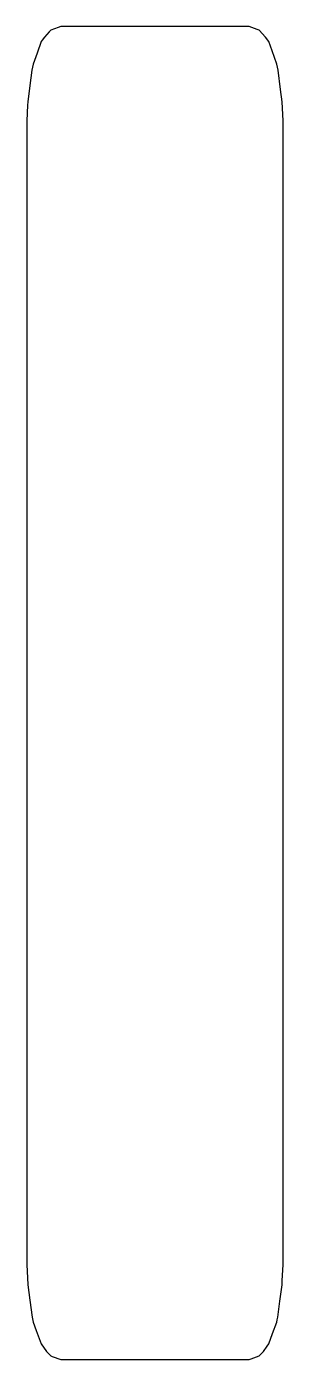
# Model space of a CAD drawing. Header units: metres. Extents: x 2.7 to 15.7, y -6.7 to 61.4.
import ezdxf

# ---------------------------------------------------------------- set-up
doc = ezdxf.new("R2010")
doc.units = ezdxf.units.M

msp = doc.modelspace()

# ---------------------------------------------------------------- linework, layer by layer
for p, q in [((4.259, 61.369), (3.882, 61.239)), ((4.4, 61.417), (4.259, 61.369)), ((11.141, 61.417), (4.4, 61.417)), ((14, 61.417), (11.141, 61.417)), ((14.404, 61.278), (14, 61.417)), ((3.4, 60.653), (3.183, 60.054)), ((3.445, 60.721), (3.4, 60.653)), ((3.557, 60.887), (3.445, 60.721)), ((3.807, 61.158), (3.557, 60.887)), ((3.882, 61.239), (3.807, 61.158)), ((14.518, 61.239), (14.404, 61.278)), ((14.843, 60.887), (14.518, 61.239)), ((15, 60.653), (14.843, 60.887)), ((15.172, 60.178), (15, 60.653)), ((3.183, 60.054), (2.986, 59.507)), ((15.414, 59.507), (15.172, 60.178)), ((2.953, 59.353), (2.918, 59.188)), ((2.986, 59.507), (2.953, 59.353)), ((15.482, 59.188), (15.414, 59.507)), ((2.918, 59.188), (2.818, 58.409)), ((15.609, 58.203), (15.482, 59.188)), ((2.818, 58.409), (2.71, 57.574)), ((15.69, 57.574), (15.609, 58.203)), ((2.702, 57.397), (2.668, 56.596)), ((2.71, 57.574), (2.702, 57.397)), ((15.732, 56.596), (15.69, 57.574)), ((2.668, 56.596), (2.656, 56.089)), ((15.746, 56), (15.732, 56.596)), ((2.656, 56.089), (2.654, 56)), ((2.654, 56), (2.654, 55.206)), ((15.746, 45.342), (15.746, 56)), ((2.654, 55.206), (2.654, 44.548)), ((15.746, 44.548), (15.746, 45.342)), ((2.654, 44.548), (2.654, 43.753)), ((15.746, 33.89), (15.746, 44.548)), ((2.654, 43.753), (2.654, 33.095)), ((15.746, 33.095), (15.746, 33.89)), ((2.654, 33.095), (2.654, 32.301)), ((15.746, 22.437), (15.746, 33.095)), ((2.654, 32.301), (2.654, 21.643)), ((15.746, 21.643), (15.746, 22.437)), ((2.654, 21.643), (2.654, 20.848)), ((15.746, 10.985), (15.746, 21.643)), ((2.654, 20.848), (2.654, 10.19)), ((15.746, 10.19), (15.746, 10.985)), ((2.654, 10.19), (2.654, 9.396)), ((15.746, -0.468), (15.746, 10.19)), ((2.654, 9.396), (2.654, -1.262)), ((15.746, -1.262), (15.746, -0.468)), ((2.654, -1.262), (2.668, -1.842)), ((15.732, -1.842), (15.744, -1.353)), ((15.744, -1.353), (15.746, -1.262)), ((2.668, -1.842), (2.714, -2.879)), ((15.695, -2.683), (15.732, -1.842)), ((15.686, -2.879), (15.695, -2.683)), ((2.714, -2.879), (2.818, -3.666)), ((15.577, -3.707), (15.686, -2.879)), ((2.818, -3.666), (2.933, -4.539)), ((15.467, -4.539), (15.577, -3.707)), ((2.933, -4.539), (2.986, -4.779)), ((15.414, -4.779), (15.439, -4.667)), ((15.439, -4.667), (15.467, -4.539)), ((2.986, -4.779), (3.145, -5.21)), ((3.145, -5.21), (3.4, -5.896)), ((15, -5.896), (15.199, -5.359)), ((15.199, -5.359), (15.414, -4.779)), ((3.4, -5.896), (3.672, -6.293)), ((14.728, -6.293), (14.924, -6.006)), ((14.924, -6.006), (15, -5.896)), ((3.672, -6.293), (3.882, -6.514)), ((3.882, -6.514), (3.951, -6.537)), ((3.951, -6.537), (4.4, -6.687)), ((4.4, -6.687), (6.467, -6.687)), ((6.467, -6.687), (14, -6.687)), ((14, -6.687), (14.102, -6.653)), ((14.102, -6.653), (14.518, -6.514)), ((14.518, -6.514), (14.564, -6.465)), ((14.564, -6.465), (14.728, -6.293)), ((14.564, -6.465), (14.564, -6.465))]:
    msp.add_line(p, q)

doc.saveas('drawing.dxf')
